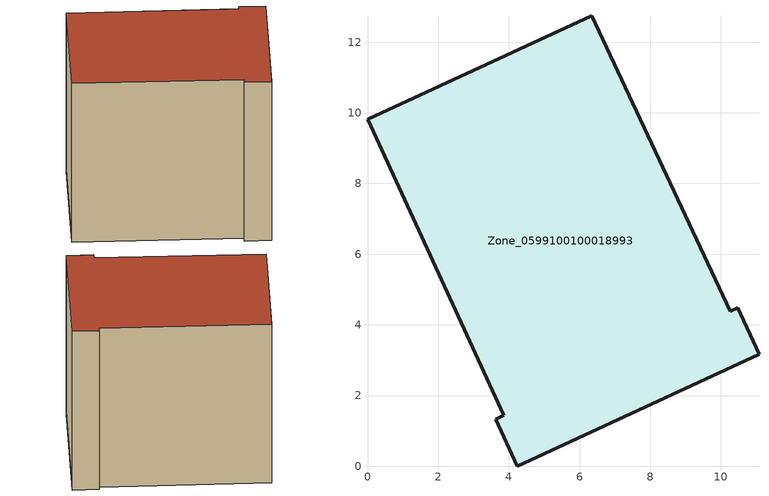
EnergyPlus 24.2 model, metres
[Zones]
Zone_0599100100018993
 floor ground (C_G): 3.62,1.32 3.86,1.44 0,9.81 6.35,12.74 10.26,4.38 10.47,4.49 11.08,3.17 4.23,0 z0
 wall outside (C_F): 3.86,1.44 3.62,1.32 4.23,0 11.08,3.17 10.47,4.49 10.26,4.38 6.35,12.74 0,9.81 3.86,1.44 z0:10.06
 roof outside (C_R): 10.47,4.49 10.26,4.38 6.35,12.74 0,9.81 3.86,1.44 3.62,1.32 4.23,0 11.08,3.17 z10.06
[BUILDING]
Pand.0599100100018993: North Axis=0; Terrain=City; Loads Convergence Tolerance Value=0.04; Temperature Convergence Tolerance Value=0.4; Solar Distribution=FullExterior; Maximum Number of Warmup Days=25; Minimum Number of Warmup Days=1
[Site:Location]
Rotterdam.The.Hague.AP_ZH_NLD Design_Conditions: Latitude=51.96; Longitude=4.45; Time Zone=1; Elevation=-4.5
[SITE:GROUNDTEMPERATURE:BUILDINGSURFACE]
18, 18, 18, 18, 18, 18, 18, 18, 18, 18, 18, 18
[MATERIAL] Thermal Absorptance=0.9; Solar Absorptance=0.7; Visible Absorptance=0.7
Name | Roughness | Thickness | Conductivity | Density | Specific Heat
G.TI.2015-2018 | MediumSmooth | 0.15 | 0.0428571 | 540 | 1210
F.TI.2015-2018 | Rough | 0.3 | 0.0666667 | 1920 | 840
R.TI.2015-2018 | MediumRough | 0.2 | 0.0333333 | 1500 | 1000
[CONSTRUCTION]
C_G: G.TI.2015-2018
C_F: F.TI.2015-2018
C_R: R.TI.2015-2018
[ZONE]
Zone_0599100100018993: Type=1; Multiplier=1; Ceiling Height=Autocalculate; Volume=Autocalculate; Floor Area=autocalculate; Part of Total Floor Area=Yes
[ZONEINFILTRATION:DESIGNFLOWRATE]
Infil_Zone_0599100100018993: Zone or ZoneList or Space or SpaceList=Zone_0599100100018993; Schedule=AlwaysOn; Design Flow Rate Calculation Method=Flow/Area; Flow Rate per Floor Area=0.0015; Constant Term Coefficient=1; Temperature Term Coefficient=0; Velocity Term Coefficient=0; Velocity Squared Term Coefficient=0
[HVACTEMPLATE:ZONE:IDEALLOADSAIRSYSTEM]
Zone_0599100100018993: Maximum Heating Supply Air Temperature=50; Minimum Cooling Supply Air Temperature=13; Maximum Heating Supply Air Humidity Ratio=0.0156; Minimum Cooling Supply Air Humidity Ratio=0.0077; Heating Limit=NoLimit; Cooling Limit=NoLimit; Dehumidification Control Type=ConstantSensibleHeatRatio; Cooling Sensible Heat Ratio=0.7; Dehumidification Setpoint=60; Humidification Control Type=None; Humidification Setpoint=30; Outdoor Air Method=None; Outdoor Air Flow Rate per Person=0.00944; Outdoor Air Flow Rate per Zone Floor Area=0; Outdoor Air Flow Rate per Zone=0; Demand Controlled Ventilation Type=None; Outdoor Air Economizer Type=NoEconomizer; Heat Recovery Type=None; Sensible Heat Recovery Effectiveness=0.7; Latent Heat Recovery Effectiveness=0.65
[ZONECONTROL:THERMOSTAT]
ThermostatControl_Zone_0599100100018993: Zone or ZoneList=Zone_0599100100018993; Control Type Schedule=DualSetpointControlType; Control 1=Thermostat_Zone_0599100100018993; Temperature Difference Between Cutout And Setpoint=0
[THERMOSTATSETPOINT:DUALSETPOINT]
Thermostat_Zone_0599100100018993: Heating Setpoint Temperature Schedule=HeatingSetpoint_Zone_0599100100018993; Cooling Setpoint Temperature Schedule=CoolingSetpoint_Zone_0599100100018993
[SCHEDULE:COMPACT]
HeatingSetpoint_Zone_0599100100018993: Through: 12/31, For: AllDays, Until: 24:00, 21
CoolingSetpoint_Zone_0599100100018993: Through: 12/31, For: AllDays, Until: 24:00, 24
DualSetpointControlType: Through: 12/31, For: AllDays, Until: 24:00, 4
AlwaysOn: Through: 12/31, For: AllDays, Until: 24:00, 1
